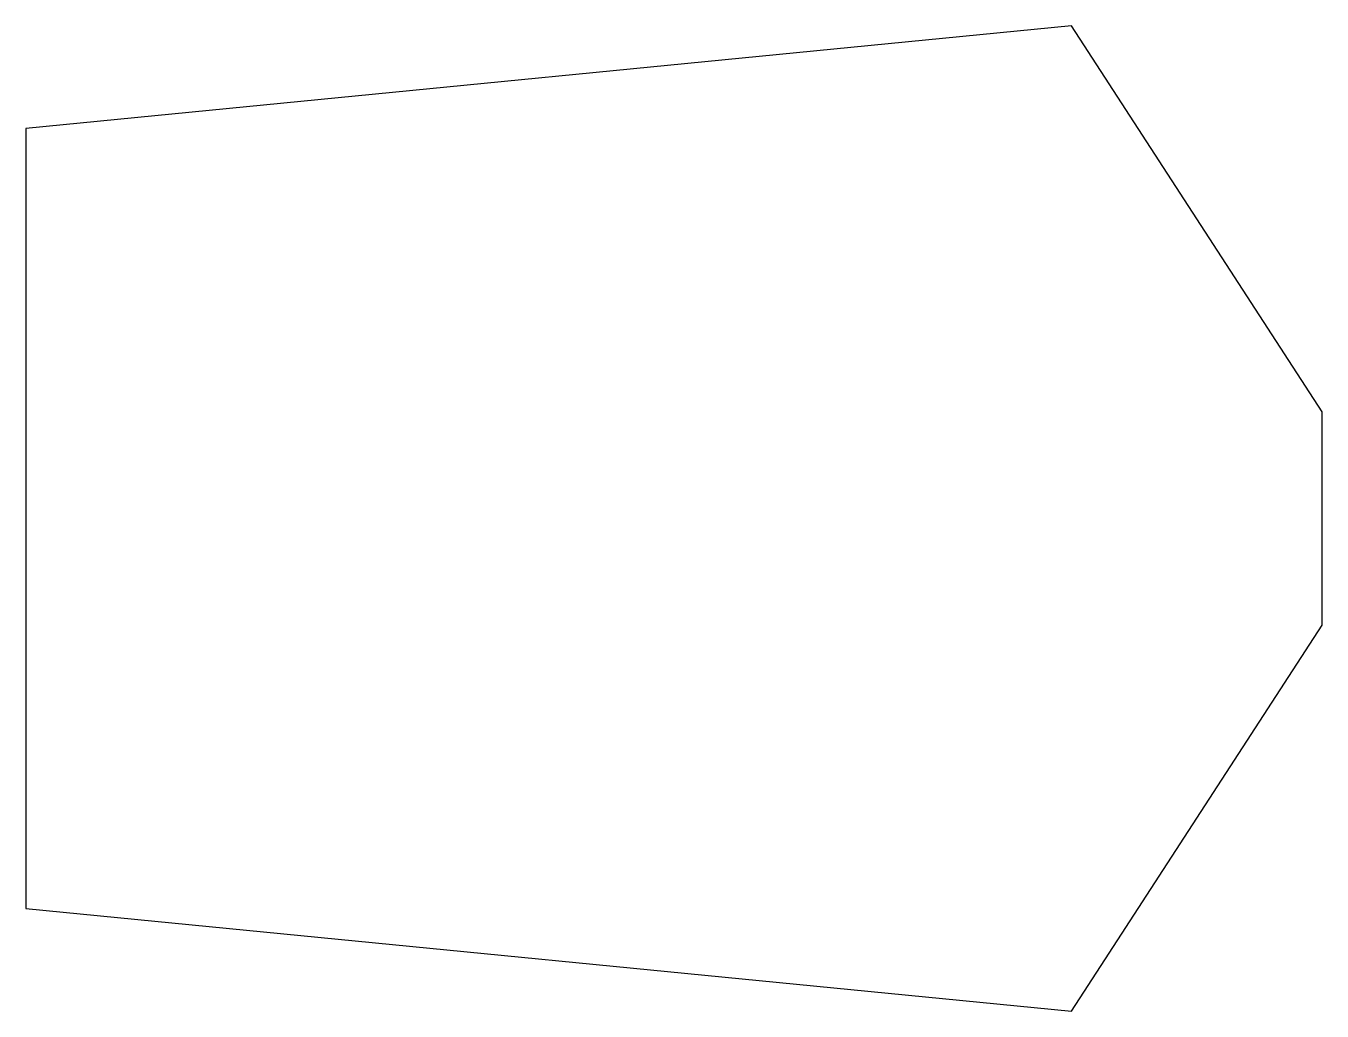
# Model space of a CAD drawing. Extents: x 0 to 2183, y 0 to 1660.
import ezdxf

# ---------------------------------------------------------------- set-up
doc = ezdxf.new("R2010")
doc.units = 0
doc.header["$MEASUREMENT"] = 0

msp = doc.modelspace()

# ---------------------------------------------------------------- linework, layer by layer
for p, q in [((1761, 1660), (0, 1487)), ((2183, 1010), (1761, 1660)), ((0, 1487), (0, 173)), ((2183, 650), (2183, 1010)), ((1761, 0), (2183, 650)), ((0, 173), (1761, 0))]:
    msp.add_line(p, q)

doc.saveas('drawing.dxf')
